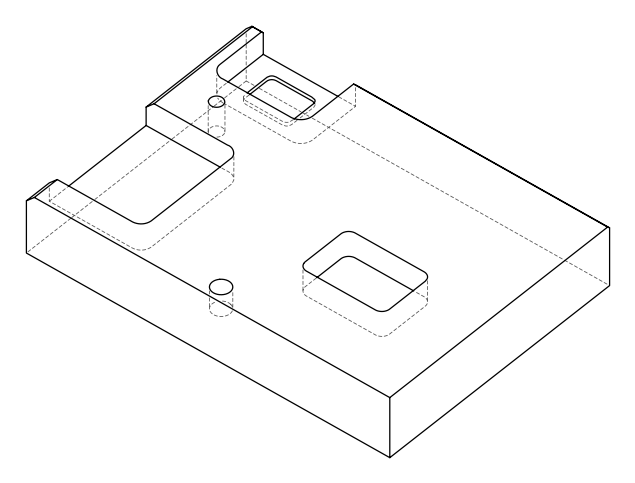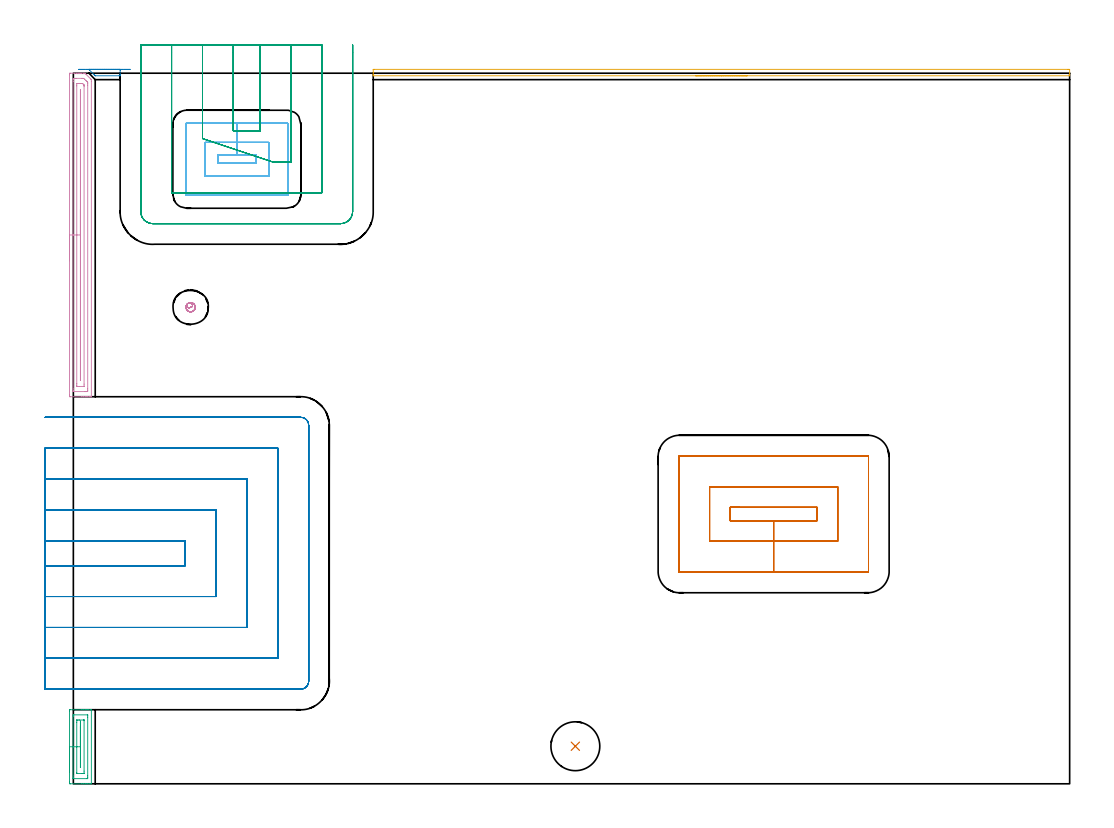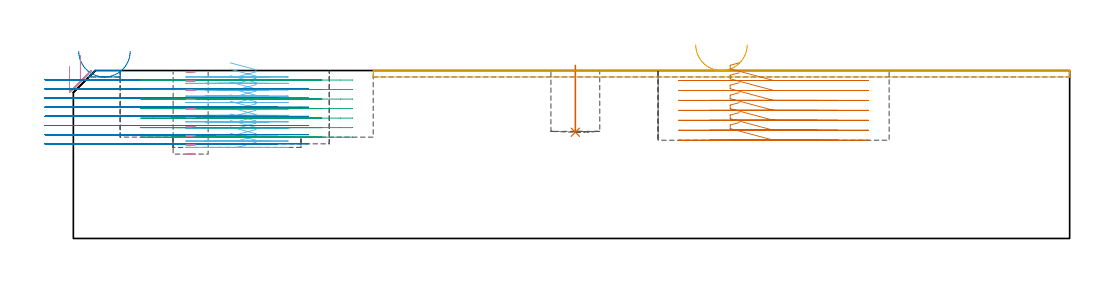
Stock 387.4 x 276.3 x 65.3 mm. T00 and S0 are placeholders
(PLAN: 10 operations, 4 tool changes, 61 min)
(1 INDEXABLE_INSERT_DRILL_BLIND_HOLE_FROM_SOLID | STEP1POCKET | NXT0302_009 | 0.11 min | 6731 mm3)
(2 AREA_MILL | FG_CHAMFER_SURFACE | UGT0205_001 | 0.24 min | 51 mm3)
(3 AREA_MILL_1 | FG_CHAMFER_SURFACE_1 | UGT0205_001 | 1.07 min | 1247 mm3)
(4 AREA_MILL_2 | FG_CHAMFER_SURFACE_2 | UGT0205_001 | 4.16 min | 4704 mm3)
(5 AREA_MILL_3 | FG_CHAMFER_SURFACE_3 | UGT0205_001 | 2.32 min | 853 mm3)
(6 MILL_RECTANGULAR_POCKET | POCKET_RECTANGULAR_STRAIGHT | NXT0201_013 | Follow Part, ap 2.5, ae 75% | 7.29 min | 55999 mm3)
(7 MILL_RECTANGULAR_POCKET_1 | POCKET_RECTANGULAR_STRAIGHT_1 | UGT0201_008 | Follow Part, ap 4, ae 75% | 7.46 min | 147387 mm3)
(8 MILL_SLOT | SLOT_PARTIAL_RECTANGULAR | UGT0201_008 | Follow Part, ap 4, ae 75% | 25.04 min | 343225 mm3)
(9 MILL_SLOT_1 | SLOT_PARTIAL_RECTANGULAR_1 | UGT0201_008 | Follow Part, ap 4, ae 75% | 12.55 min | 119151 mm3)
(10 MILL_BLIND_HOLE_FROM_SOLID_MATERIAL | STEP1POCKET_1 | NXT0201_013 | Spiral | 0.72 min | 4740 mm3)
(TOOL NXT0302_009 | Index. Insert Drill 19mm [880-D1900L25-05] | D19 PA176 FL95 Z2)
(TOOL UGT0205_001 | Chamfer Mill 20 x 3 x 45 deg. | D20 FL50 Z2)
(TOOL NXT0201_013 | ENDMILL 10mm | D10 FL30 Z4)
(TOOL UGT0201_008 | End Mill 16 mm | D16 FL32 Z4)
(OP 1 INDEXABLE_INSERT_DRILL_BLIND_HOLE_FROM_SOLID)
G17 G21 G94 G90
T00 M6
G54
G17 G0 G90 X195.2 Y14.6 S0 M3
G43 Z75.3 H1
G94 G81 G98 Z41.3 F250. R67.3
G80
M5
M2
(OP 2 AREA_MILL)
G17 G21 G94 G90
T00 M6
G54
G17 G0 G90 X2.1 Y277.8 S1061 M3
G43 Z75.3 H0
Z72.8
G94 G1 X2.138 Z71.928 F250.
X2.252 Z71.063
X2.441 Z70.212
X2.703 Z69.38
X3.037 Z68.574
X3.44 Z67.8
X3.908 Z67.064
X4.44 Z66.372
X5.029 Z65.729
X5.672 Z65.139
X6.364 Z64.608
X7.1 Z64.14
X7.874 Z63.737
X8.68 Z63.403
X9.512 Z63.141
X10.363 Z62.952
X11.228 Z62.838
X12.1 Z62.8
X17.429
X17.804 Y277.799 Z62.801
X17.989 Y277.797 Z62.803
X18.193 Y277.793 Z62.807
X18.2 Y277.426 Z63.174
Y275.674 Z64.925
X18.199 Y275.637 Z64.962
X18.19 Y275.307 Z65.293
X17.804 Y275.3 Z65.3
X8.59
X8.506 Y275.304 Z65.29
X8.448 Y275.354 Z65.243
X8.1 Y275.7 Z64.9
X6.308 Y277.492 Z63.108
X6.104 Y277.7 Z62.899
X6.019 Y277.792 Z62.804
X6.104 Y277.8 Z62.8
X6.139
X12.1
X12.972 Z62.838
X13.836 Z62.952
X14.688 Z63.141
X15.52 Z63.403
X16.326 Z63.737
X17.1 Z64.14
X17.836 Z64.608
X18.528 Z65.14
X19.171 Z65.729
X19.76 Z66.372
X20.291 Z67.064
X20.76 Z67.8
X21.163 Z68.574
X21.497 Z69.38
X21.759 Z70.212
X21.948 Z71.063
X22.062 Z71.928
X22.1 Z72.8
G0 Z75.3
M5
M2
(OP 3 AREA_MILL_1)
G17 G21 G94 G90
T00 M6
G54
G17 G0 G90 X-1.5 Y4.4 S1061 M3
G43 Z75.3 H0
Z66.8
G94 G1 Y4.438 Z65.928 F250.
Y4.552 Z65.064
Y4.741 Z64.212
Y5.003 Z63.38
Y5.337 Z62.574
Y5.74 Z61.8
Y6.208 Z61.064
Y6.74 Z60.372
Y7.329 Z59.729
Y7.972 Z59.14
Y8.664 Z58.608
Y9.4 Z58.14
Y10.174 Z57.737
Y10.98 Z57.403
Y11.812 Z57.141
Y12.664 Z56.952
Y13.528 Z56.838
Y14.4 Z56.8
Y28.213
X-1.498 Y28.542 Z56.801
X-1.493 Y28.79 Z56.804
X-1.176 Y28.8 Z57.121
X3.186 Z61.48
X3.781 Z62.079
X4.059 Z62.355
X4.654 Z62.951
X4.931 Z63.227
X5.485 Z63.785
X5.803 Z64.103
X6.794 Z65.093
X6.898 Y28.798 Z65.19
X6.997 Y28.79 Z65.288
X7. Y28.658 Z65.3
Y0.141
X7.005 Y0.01 Z65.295
X6.898 Y0.002 Z65.19
X6.794 Y0. Z65.093
X6.121 Z64.42
X5.485 Z63.785
X4.931 Z63.227
X4.654 Z62.95
X4.059 Z62.355
X3.781 Z62.079
X3.186 Z61.48
X-1.095 Z57.202
X-1.176 Y0.001 Z57.121
X-1.493 Y0.01 Z56.804
X-1.498 Y0.258 Z56.801
X-1.5 Y0.587 Z56.8
Y0.918
Y14.4
X-0.086 Z58.214
X-0.085 Y26.207 Z58.215
X-0.083 Y26.431 Z58.217
X-0.079 Y26.763 Z58.221
X-0.069 Y26.79 Z58.231
X-0.009 Y26.794 Z58.291
X0.087 Y26.798 Z58.387
X0.208 Y26.8 Z58.508
X5.443 Y26.799 Z63.743
X5.549 Y26.794 Z63.849
X5.569 Y26.79 Z63.869
X5.579 Y26.784 Z63.879
X5.581 Y26.763 Z63.881
X5.584 Y26.654 Z63.884
X5.585 Y26.431 Z63.885
X5.586 Y25.762 Z63.886
Y3.261
X5.585 Y2.593 Z63.885
X5.583 Y2.37 Z63.883
X5.579 Y2.037 Z63.879
X5.569 Y2.01 Z63.869
X5.509 Y2.006 Z63.809
X5.413 Y2.002 Z63.713
X5.292 Y2. Z63.592
X0.057 Y2.001 Z58.357
X-0.049 Y2.006 Z58.251
X-0.069 Y2.01 Z58.231
X-0.079 Y2.016 Z58.221
X-0.081 Y2.037 Z58.219
X-0.084 Y2.146 Z58.216
X-0.085 Y2.37 Z58.215
X-0.086 Y3.038 Z58.214
Y14.4
X1.328 Z59.628
X1.329 Y23.872 Z59.629
X1.332 Y24.648 Z59.632
X1.334 Y24.758 Z59.634
X1.337 Y24.79 Z59.637
X1.368 Y24.793 Z59.668
X1.441 Y24.796 Z59.741
X2.165 Y24.8 Z60.465
X2.314 Z60.614
X3.91 Z62.21
X4.059 Y24.799 Z62.359
X4.108 Y24.797 Z62.408
X4.147 Y24.792 Z62.447
X4.165 Y24.787 Z62.465
X4.166 Y24.763 Z62.466
X4.17 Y24.648 Z62.47
X4.171 Y24.533 Z62.471
Y4.928
X4.168 Y4.152 Z62.468
X4.166 Y4.042 Z62.466
X4.163 Y4.01 Z62.463
X4.132 Y4.007 Z62.432
X4.059 Y4.004 Z62.359
X3.335 Y4. Z61.635
X3.186 Z61.486
X1.59 Z59.89
X1.441 Y4.001 Z59.741
X1.392 Y4.003 Z59.692
X1.353 Y4.008 Z59.653
X1.335 Y4.012 Z59.635
X1.334 Y4.037 Z59.634
X1.33 Y4.152 Z59.63
X1.329 Y4.267 Z59.629
X1.328 Y14.4 Z59.628
X2.743 Z61.043
Y21.99
X2.748 Y22.422 Z61.048
X2.751 Y22.508 Z61.051
X2.756 Y22.428 Z61.056
X2.757 Y22.413 Z61.057
Y6.81
X2.752 Y6.378 Z61.052
X2.749 Y6.294 Z61.049
X2.744 Y6.372 Z61.044
X2.743 Y6.387 Z61.043
Y14.4
Y15.272 Z61.081
Y16.136 Z61.195
Y16.988 Z61.383
Y17.82 Z61.646
Y18.626 Z61.98
Y19.4 Z62.382
Y20.136 Z62.851
Y20.828 Z63.382
Y21.471 Z63.972
Y22.06 Z64.615
Y22.592 Z65.307
Y23.06 Z66.043
Y23.463 Z66.817
Y23.797 Z67.622
Y24.059 Z68.454
Y24.248 Z69.306
Y24.362 Z70.171
Y24.4 Z71.043
G0 Z75.3
M5
M2
(OP 4 AREA_MILL_2)
G17 G21 G94 G90
T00 M6
G54
G17 G0 G90 X-1.5 Y203.4 S1061 M3
G43 Z75.3 H0
Z66.8
G94 G1 Y203.438 Z65.928 F250.
Y203.552 Z65.064
Y203.741 Z64.212
Y204.003 Z63.38
Y204.337 Z62.574
Y204.74 Z61.8
Y205.208 Z61.064
Y205.74 Z60.372
Y206.329 Z59.729
Y206.972 Z59.14
Y207.664 Z58.608
Y208.4 Z58.14
Y209.174 Z57.737
Y209.98 Z57.403
Y210.812 Z57.141
Y211.664 Z56.952
Y212.528 Z56.838
Y213.4 Z56.8
Y275.724
X-1.497 Y276.052
X-1.492 Y276.29 Z56.804
X-1.176 Y276.3 Z57.12
X0.569 Z58.863
X1.185 Z59.483
X1.441 Z59.738
X2.058 Z60.354
X2.314 Z60.61
X2.826 Z61.125
X3.186 Z61.485
X3.955 Z62.255
X4.5 Z62.8
X4.529 Y276.271 Z62.829
X4.931 Y275.871 Z63.227
X6.676 Y274.125 Z64.973
X6.858 Y273.943 Z65.154
X6.996 Y273.803 Z65.29
X7. Y273.053 Z65.3
Y150.63
X7.004 Y150.51 Z65.296
X6.906 Y150.502 Z65.198
X6.809 Y150.5 Z65.108
X6.163 Z64.462
X5.443 Z63.743
X4.931 Z63.227
X4.675 Z62.972
X4.059 Z62.355
X3.802 Z62.1
X3.186 Z61.48
X-1.095 Z57.202
X-1.176 Y150.501 Z57.121
X-1.493 Y150.51 Z56.804
X-1.498 Y150.747 Z56.801
X-1.5 Y151.076 Z56.8
Y151.407
Y213.4
X-0.086 Z58.214
Y273.053
X-0.085 Y273.72 Z58.215
X-0.083 Y273.943 Z58.217
X-0.079 Y274.268 Z58.221
X0.229 Y274.291 Z58.529
X0.569 Y274.296 Z58.869
X1.092 Y274.3 Z59.392
X3.186 Y274.299 Z61.486
X3.715 Y274.294 Z62.015
X4.059 Y274.282 Z62.359
X4.404 Y273.943 Z62.704
X4.931 Y273.419 Z63.231
X5.297 Y273.053 Z63.597
X5.422 Y272.925 Z63.722
X5.521 Y272.819 Z63.821
X5.579 Y272.756 Z63.879
X5.58 Y272.718 Z63.88
X5.584 Y272.386 Z63.884
X5.585 Y272.163 Z63.885
X5.586 Y271.494 Z63.886
Y153.747
X5.585 Y153.08 Z63.885
X5.583 Y152.857 Z63.883
X5.579 Y152.532 Z63.879
X5.271 Y152.509 Z63.571
X4.931 Y152.504 Z63.231
X4.408 Y152.5 Z62.708
X0.045 Y152.501 Z58.345
X-0.051 Y152.504 Z58.249
X-0.069 Y152.508 Z58.231
X-0.079 Y152.513 Z58.221
X-0.08 Y152.532 Z58.22
X-0.084 Y152.633 Z58.216
X-0.085 Y152.857 Z58.215
X-0.086 Y153.525 Z58.214
Y213.4
X1.328 Z59.628
Y271.388
X1.33 Y272.163 Z59.63
X1.332 Y272.274 Z59.632
X1.335 Y272.287 Z59.635
X1.342 Y272.291 Z59.642
X1.374 Y272.296 Z59.674
X1.441 Y272.298 Z59.741
X2.179 Y272.3 Z60.479
X3.052 Z61.352
X3.186 Y272.299 Z61.486
X3.321 Y272.297 Z61.621
X3.588 Y272.29 Z61.888
X3.73 Y272.163 Z62.03
X4.059 Y271.838 Z62.359
X4.126 Y271.767 Z62.426
X4.157 Y271.732 Z62.457
X4.164 Y271.617 Z62.464
X4.169 Y271.388 Z62.469
X4.171 Y271.272 Z62.471
Y155.412
X4.17 Y154.637 Z62.47
X4.167 Y154.526 Z62.467
X4.165 Y154.513 Z62.465
X4.158 Y154.509 Z62.458
X4.126 Y154.504 Z62.426
X4.059 Y154.502 Z62.359
X2.314 Y154.5 Z60.614
X1.572 Y154.504 Z59.872
X1.441 Y154.51 Z59.741
X1.335 Y154.531 Z59.635
X1.332 Y154.637 Z59.632
X1.33 Y154.751 Z59.63
X1.329 Y155.528 Z59.629
X1.328 Y155.643 Z59.628
Y213.4
X2.743 Z61.043
Y269.929
X2.744 Y269.943 Z61.044
X2.75 Y269.961 Z61.05
X2.755 Y269.944 Z61.055
X2.757 Y269.93 Z61.057
Y157.293
X2.752 Y156.861 Z61.052
X2.749 Y156.781 Z61.049
X2.744 Y156.856 Z61.044
X2.743 Y156.87 Z61.043
Y213.4
Y214.272 Z61.081
Y215.136 Z61.195
Y215.988 Z61.383
Y216.82 Z61.646
Y217.626 Z61.98
Y218.4 Z62.382
Y219.136 Z62.851
Y219.828 Z63.382
Y220.471 Z63.972
Y221.06 Z64.615
Y221.592 Z65.307
Y222.06 Z66.043
Y222.463 Z66.816
Y222.797 Z67.622
Y223.059 Z68.454
Y223.248 Z69.306
Y223.362 Z70.171
Y223.4 Z71.043
G0 Z75.3
M5
M2
(OP 5 AREA_MILL_3)
G17 G21 G94 G90
T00 M6
G54
G17 G0 G90 X262. Y275.3 S1061 M3
G43 Z75.3 H0
G94 G1 X261.962 Z74.428 F250.
X261.848 Z73.563
X261.659 Z72.712
X261.397 Z71.88
X261.063 Z71.074
X260.66 Z70.3
X260.192 Z69.564
X259.66 Z68.872
X259.071 Z68.229
X258.428 Z67.639
X257.736 Z67.108
X257. Z66.64
X256.226 Z66.237
X255.42 Z65.903
X254.588 Z65.641
X253.736 Z65.452
X252.872 Z65.338
X252. Z65.3
X116.762
X116.61 Y275.303 Z65.288
X116.602 Y275.434 Z65.158
X116.6 Y275.572 Z65.028
Y275.914 Z64.685
Y276.55 Z64.045
Y277.743 Z62.853
X116.603 Y277.791 Z62.805
X116.953 Y277.8 Z62.8
X386.792
X387.048 Y277.798 Z62.802
X387.397 Y277.791 Z62.805
X387.4 Y277.743 Z62.853
Y276.55 Z64.045
Y275.914 Z64.685
Y275.572 Z65.028
Y275.436 Z65.157
X387.39 Y275.303 Z65.288
X387.238 Y275.3 Z65.3
X252.
X251.128 Z65.338
X250.264 Z65.452
X249.412 Z65.641
X248.58 Z65.903
X247.774 Z66.237
X247. Z66.64
X246.264 Z67.108
X245.572 Z67.639
X244.929 Z68.229
X244.34 Z68.872
X243.808 Z69.564
X243.34 Z70.3
X242.937 Z71.074
X242.603 Z71.88
X242.341 Z72.712
X242.152 Z73.563
X242.038 Z74.428
X242. Z75.3
M5
M2
(OP 6 MILL_RECTANGULAR_POCKET)
G17 G21 G94 G90
T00 M6
G54
G17 G0 G90 X61.005 Y241.3 S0 M3
G43 Z75.3 H0
Z68.3
G94 G1 X71. Z65.622 F250.
Y244.4 Z64.791
X63.6 Z62.808
X56.2 F500.
Y241.3
X71.
Y244.4
X63.6
Y249.4
X51.2
Y236.3
X76.
Y249.4
X63.6
Y256.9
X44.1
G3 X43.7 Y256.5 R0.4
G1 Y229.2
G3 X44.1 Y228.8 R0.4
G1 X83.1
G3 X83.5 Y229.2 R0.4
G1 Y256.5
G3 X83.1 Y256.9 R0.4
G1 X63.6
X62.6
G0 X61.005 Y241.3 Z65.808
G1 X71. Z63.13 F250.
Y244.4 Z62.299
X63.6 Z60.317
X56.2 F500.
Y241.3
X71.
Y244.4
X63.6
Y249.4
X51.2
Y236.3
X76.
Y249.4
X63.6
Y256.9
X44.1
G3 X43.7 Y256.5 R0.4
G1 Y229.2
G3 X44.1 Y228.8 R0.4
G1 X83.1
G3 X83.5 Y229.2 R0.4
G1 Y256.5
G3 X83.1 Y256.9 R0.4
G1 X63.6
X62.6
G0 X61.005 Y241.3 Z63.317
G1 X71. Z60.638 F250.
Y244.4 Z59.808
X63.6 Z57.825
X56.2 F500.
Y241.3
X71.
Y244.4
X63.6
Y249.4
X51.2
Y236.3
X76.
Y249.4
X63.6
Y256.9
X44.1
G3 X43.7 Y256.5 R0.4
G1 Y229.2
G3 X44.1 Y228.8 R0.4
G1 X83.1
G3 X83.5 Y229.2 R0.4
G1 Y256.5
G3 X83.1 Y256.9 R0.4
G1 X63.6
X62.6
G0 X61.005 Y241.3 Z60.825
G1 X71. Z58.147 F250.
Y244.4 Z57.316
X63.6 Z55.333
X56.2 F500.
Y241.3
X71.
Y244.4
X63.6
Y249.4
X51.2
Y236.3
X76.
Y249.4
X63.6
Y256.9
X44.1
G3 X43.7 Y256.5 R0.4
G1 Y229.2
G3 X44.1 Y228.8 R0.4
G1 X83.1
G3 X83.5 Y229.2 R0.4
G1 Y256.5
G3 X83.1 Y256.9 R0.4
G1 X63.6
X62.6
G0 X61.005 Y241.3 Z58.333
G1 X71. Z55.655 F250.
Y244.4 Z54.824
X63.6 Z52.842
X56.2 F500.
Y241.3
X71.
Y244.4
X63.6
Y249.4
X51.2
Y236.3
X76.
Y249.4
X63.6
Y256.9
X44.1
G3 X43.7 Y256.5 R0.4
G1 Y229.2
G3 X44.1 Y228.8 R0.4
G1 X83.1
G3 X83.5 Y229.2 R0.4
G1 Y256.5
G3 X83.1 Y256.9 R0.4
G1 X63.6
X62.6
G0 X61.005 Y241.3 Z55.842
G1 X71. Z53.163 F250.
Y244.4 Z52.333
X63.6 Z50.35
X56.2 F500.
Y241.3
X71.
Y244.4
X63.6
Y249.4
X51.2
Y236.3
X76.
Y249.4
X63.6
Y256.9
X44.1
G3 X43.7 Y256.5 R0.4
G1 Y229.2
G3 X44.1 Y228.8 R0.4
G1 X83.1
G3 X83.5 Y229.2 R0.4
G1 Y256.5
G3 X83.1 Y256.9 R0.4
G1 X63.6
X62.6
G0 X61.005 Y241.3 Z53.35
G1 X71. Z50.672 F250.
Y244.4 Z49.841
X63.6 Z47.858
X56.2 F500.
Y241.3
X71.
Y244.4
X63.6
Y249.4
X51.2
Y236.3
X76.
Y249.4
X63.6
Y256.9
X44.1
G3 X43.7 Y256.5 R0.4
G1 Y229.2
G3 X44.1 Y228.8 R0.4
G1 X83.1
G3 X83.5 Y229.2 R0.4
G1 Y256.5
G3 X83.1 Y256.9 R0.4
G1 X63.6
X62.6
G0 X61.005 Y241.3 Z50.858
G1 X71. Z48.18 F250.
Y244.4 Z47.349
X63.6 Z45.367
X56.2 F500.
Y241.3
X71.
Y244.4
X63.6
Y249.4
X51.2
Y236.3
X76.
Y249.4
X63.6
Y256.9
X44.1
G3 X43.7 Y256.5 R0.4
G1 Y229.2
G3 X44.1 Y228.8 R0.4
G1 X83.1
G3 X83.5 Y229.2 R0.4
G1 Y256.5
G3 X83.1 Y256.9 R0.4
G1 X63.6
X62.6
G0 X61.005 Y241.3 Z48.367
G1 X71. Z45.688 F250.
Y244.4 Z44.858
X63.6 Z42.875
X56.2 F500.
Y241.3
X71.
Y244.4
X63.6
Y249.4
X51.2
Y236.3
X76.
Y249.4
X63.6
Y256.9
X44.1
G3 X43.7 Y256.5 R0.4
G1 Y229.2
G3 X44.1 Y228.8 R0.4
G1 X83.1
G3 X83.5 Y229.2 R0.4
G1 Y256.5
G3 X83.1 Y256.9 R0.4
G1 X63.6
X62.6
G0 X61.005 Y241.3 Z45.875
G1 X71. Z43.197 F250.
Y244.4 Z42.366
X63.6 Z40.383
X56.2 F500.
Y241.3
X71.
Y244.4
X63.6
Y249.4
X51.2
Y236.3
X76.
Y249.4
X63.6
Y256.9
X44.1
G3 X43.7 Y256.5 R0.4
G1 Y229.2
G3 X44.1 Y228.8 R0.4
G1 X83.1
G3 X83.5 Y229.2 R0.4
G1 Y256.5
G3 X83.1 Y256.9 R0.4
G1 X63.6
X62.6
G0 X61.005 Y241.3 Z43.383
G1 X71. Z40.705 F250.
Y244.4 Z39.874
X63.6 Z37.892
X56.2 F500.
Y241.3
X71.
Y244.4
X63.6
Y249.4
X51.2
Y236.3
X76.
Y249.4
X63.6
Y256.9
X44.1
G3 X43.7 Y256.5 R0.4
G1 Y229.2
G3 X44.1 Y228.8 R0.4
G1 X83.1
G3 X83.5 Y229.2 R0.4
G1 Y256.5
G3 X83.1 Y256.9 R0.4
G1 X63.6
X62.6
G0 X61.005 Y241.3 Z40.892
G1 X71. Z38.213 F250.
Y244.4 Z37.383
X63.6 Z35.4
X56.2 F500.
Y241.3
X71.
Y244.4
X63.6
Y249.4
X51.2
Y236.3
X76.
Y249.4
X63.6
Y256.9
X44.1
G3 X43.7 Y256.5 R0.4
G1 Y229.2
G3 X44.1 Y228.8 R0.4
G1 X83.1
G3 X83.5 Y229.2 R0.4
G1 Y256.5
G3 X83.1 Y256.9 R0.4
G1 X63.6
X62.6
G0 Z75.3
M5
M2
(OP 7 MILL_RECTANGULAR_POCKET_1)
G17 G21 G94 G90
T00 M6
G54
G17 G0 G90 X258.944 Y107.5 S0 M3
G43 Z75.3 H0
Z68.3
G94 G1 X255.4 Z67.35 F250.
Y102.3 Z65.957
X272.3 Z61.428
X289.2 F500.
Y107.5
X255.4
Y102.3
X272.3
Y94.3
X297.2
Y115.5
X247.4
Y94.3
X272.3
Y82.3
X308.9
G3 X309.2 Y82.6 R0.3
G1 Y127.2
G3 X308.9 Y127.5 R0.3
G1 X235.7
G3 X235.4 Y127.2 R0.3
G1 Y82.6
G3 X235.7 Y82.3 R0.3
G1 X272.3
X273.3
G0 X258.944 Y107.5 Z64.428
G1 X255.4 Z63.479 F250.
Y102.3 Z62.085
X272.3 Z57.557
X289.2 F500.
Y107.5
X255.4
Y102.3
X272.3
Y94.3
X297.2
Y115.5
X247.4
Y94.3
X272.3
Y82.3
X308.9
G3 X309.2 Y82.6 R0.3
G1 Y127.2
G3 X308.9 Y127.5 R0.3
G1 X235.7
G3 X235.4 Y127.2 R0.3
G1 Y82.6
G3 X235.7 Y82.3 R0.3
G1 X272.3
X273.3
G0 X258.944 Y107.5 Z60.557
G1 X255.4 Z59.607 F250.
Y102.3 Z58.214
X272.3 Z53.686
X289.2 F500.
Y107.5
X255.4
Y102.3
X272.3
Y94.3
X297.2
Y115.5
X247.4
Y94.3
X272.3
Y82.3
X308.9
G3 X309.2 Y82.6 R0.3
G1 Y127.2
G3 X308.9 Y127.5 R0.3
G1 X235.7
G3 X235.4 Y127.2 R0.3
G1 Y82.6
G3 X235.7 Y82.3 R0.3
G1 X272.3
X273.3
G0 X258.944 Y107.5 Z56.686
G1 X255.4 Z55.736 F250.
Y102.3 Z54.343
X272.3 Z49.814
X289.2 F500.
Y107.5
X255.4
Y102.3
X272.3
Y94.3
X297.2
Y115.5
X247.4
Y94.3
X272.3
Y82.3
X308.9
G3 X309.2 Y82.6 R0.3
G1 Y127.2
G3 X308.9 Y127.5 R0.3
G1 X235.7
G3 X235.4 Y127.2 R0.3
G1 Y82.6
G3 X235.7 Y82.3 R0.3
G1 X272.3
X273.3
G0 X258.944 Y107.5 Z52.814
G1 X255.4 Z51.865 F250.
Y102.3 Z50.471
X272.3 Z45.943
X289.2 F500.
Y107.5
X255.4
Y102.3
X272.3
Y94.3
X297.2
Y115.5
X247.4
Y94.3
X272.3
Y82.3
X308.9
G3 X309.2 Y82.6 R0.3
G1 Y127.2
G3 X308.9 Y127.5 R0.3
G1 X235.7
G3 X235.4 Y127.2 R0.3
G1 Y82.6
G3 X235.7 Y82.3 R0.3
G1 X272.3
X273.3
G0 X258.944 Y107.5 Z48.943
G1 X255.4 Z47.993 F250.
Y102.3 Z46.6
X272.3 Z42.071
X289.2 F500.
Y107.5
X255.4
Y102.3
X272.3
Y94.3
X297.2
Y115.5
X247.4
Y94.3
X272.3
Y82.3
X308.9
G3 X309.2 Y82.6 R0.3
G1 Y127.2
G3 X308.9 Y127.5 R0.3
G1 X235.7
G3 X235.4 Y127.2 R0.3
G1 Y82.6
G3 X235.7 Y82.3 R0.3
G1 X272.3
X273.3
G0 X258.944 Y107.5 Z45.071
G1 X255.4 Z44.122 F250.
Y102.3 Z42.728
X272.3 Z38.2
X289.2 F500.
Y107.5
X255.4
Y102.3
X272.3
Y94.3
X297.2
Y115.5
X247.4
Y94.3
X272.3
Y82.3
X308.9
G3 X309.2 Y82.6 R0.3
G1 Y127.2
G3 X308.9 Y127.5 R0.3
G1 X235.7
G3 X235.4 Y127.2 R0.3
G1 Y82.6
G3 X235.7 Y82.3 R0.3
G1 X272.3
X273.3
G0 Z75.3
M5
M2
(OP 8 MILL_SLOT)
G17 G21 G94 G90
T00 M6
G54
G17 G0 G90 X-11. Y84.8 S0 M3
G43 Z75.3 H0
Z61.737
G94 G1 X-8. F250.
X43.5 F500.
Y94.5
X-8.
X-11. F250.
Y72.8
X-8.
X55.5 F500.
Y106.5
X-8.
X-11. F250.
Y60.8
X-8.
X67.5 F500.
Y118.5
X-8.
X-11. F250.
Y48.8
X-8.
X79.5 F500.
Y130.5
X-8.
X-11. F250.
Y36.8
X-8.
X88.4 F500.
G3 X91.5 Y39.9 R3.1
G1 Y139.4
G3 X88.4 Y142.5 R3.1
G1 X-8.
X-11. F250.
G0 Y84.8 Z58.175
G1 X-8.
X43.5 F500.
Y94.5
X-8.
X-11. F250.
Y72.8
X-8.
X55.5 F500.
Y106.5
X-8.
X-11. F250.
Y60.8
X-8.
X67.5 F500.
Y118.5
X-8.
X-11. F250.
Y48.8
X-8.
X79.5 F500.
Y130.5
X-8.
X-11. F250.
Y36.8
X-8.
X88.4 F500.
G3 X91.5 Y39.9 R3.1
G1 Y139.4
G3 X88.4 Y142.5 R3.1
G1 X-8.
X-11. F250.
G0 Y84.8 Z54.612
G1 X-8.
X43.5 F500.
Y94.5
X-8.
X-11. F250.
Y72.8
X-8.
X55.5 F500.
Y106.5
X-8.
X-11. F250.
Y60.8
X-8.
X67.5 F500.
Y118.5
X-8.
X-11. F250.
Y48.8
X-8.
X79.5 F500.
Y130.5
X-8.
X-11. F250.
Y36.8
X-8.
X88.4 F500.
G3 X91.5 Y39.9 R3.1
G1 Y139.4
G3 X88.4 Y142.5 R3.1
G1 X-8.
X-11. F250.
G0 Y84.8 Z51.05
G1 X-8.
X43.5 F500.
Y94.5
X-8.
X-11. F250.
Y72.8
X-8.
X55.5 F500.
Y106.5
X-8.
X-11. F250.
Y60.8
X-8.
X67.5 F500.
Y118.5
X-8.
X-11. F250.
Y48.8
X-8.
X79.5 F500.
Y130.5
X-8.
X-11. F250.
Y36.8
X-8.
X88.4 F500.
G3 X91.5 Y39.9 R3.1
G1 Y139.4
G3 X88.4 Y142.5 R3.1
G1 X-8.
X-11. F250.
G0 Y84.8 Z47.487
G1 X-8.
X43.5 F500.
Y94.5
X-8.
X-11. F250.
Y72.8
X-8.
X55.5 F500.
Y106.5
X-8.
X-11. F250.
Y60.8
X-8.
X67.5 F500.
Y118.5
X-8.
X-11. F250.
Y48.8
X-8.
X79.5 F500.
Y130.5
X-8.
X-11. F250.
Y36.8
X-8.
X88.4 F500.
G3 X91.5 Y39.9 R3.1
G1 Y139.4
G3 X88.4 Y142.5 R3.1
G1 X-8.
X-11. F250.
G0 Y84.8 Z43.925
G1 X-8.
X43.5 F500.
Y94.5
X-8.
X-11. F250.
Y72.8
X-8.
X55.5 F500.
Y106.5
X-8.
X-11. F250.
Y60.8
X-8.
X67.5 F500.
Y118.5
X-8.
X-11. F250.
Y48.8
X-8.
X79.5 F500.
Y130.5
X-8.
X-11. F250.
Y36.8
X-8.
X88.4 F500.
G3 X91.5 Y39.9 R3.1
G1 Y139.4
G3 X88.4 Y142.5 R3.1
G1 X-8.
X-11. F250.
G0 Y84.8 Z40.362
G1 X-8.
X43.5 F500.
Y94.5
X-8.
X-11. F250.
Y72.8
X-8.
X55.5 F500.
Y106.5
X-8.
X-11. F250.
Y60.8
X-8.
X67.5 F500.
Y118.5
X-8.
X-11. F250.
Y48.8
X-8.
X79.5 F500.
Y130.5
X-8.
X-11. F250.
Y36.8
X-8.
X88.4 F500.
G3 X91.5 Y39.9 R3.1
G1 Y139.4
G3 X88.4 Y142.5 R3.1
G1 X-8.
X-11. F250.
G0 Y84.8 Z36.8
G1 X-8.
X43.5 F500.
Y94.5
X-8.
X-11. F250.
Y72.8
X-8.
X55.5 F500.
Y106.5
X-8.
X-11. F250.
Y60.8
X-8.
X67.5 F500.
Y118.5
X-8.
X-11. F250.
Y48.8
X-8.
X79.5 F500.
Y130.5
X-8.
X-11. F250.
Y36.8
X-8.
X88.4 F500.
G3 X91.5 Y39.9 R3.1
G1 Y139.4
G3 X88.4 Y142.5 R3.1
G1 X-8.
X-11. F250.
G0 Z75.3
M5
M2
(OP 9 MILL_SLOT_1)
G17 G21 G94 G90
T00 M6
G54
G17 G0 G90 X62.2 Y287.3 S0 M3
G43 Z75.3 H0
Z61.6
G94 G1 Y284.3 F250.
Y253.9 F500.
X72.6
Y284.3
Y287.3 F250.
X50.2
Y284.3
Y253.9 F500.
Y250.9 F250.
X77.5 Y241.8 F500.
X80.5 F250.
X84.6 F500.
Y284.3
Y287.3 F250.
X38.2
Y284.3
Y229.8 F500.
X96.6
Y284.3
Y287.3 F250.
X26.2
Y284.3
Y222.5 F500.
G3 X30.9 Y217.8 R4.7
G1 X103.9
G3 X108.6 Y222.5 R4.7
G1 Y284.3
Y287.3 F250.
G0 X62.2 Z57.9
G1 Y284.3
Y253.9 F500.
X72.6
Y284.3
Y287.3 F250.
X50.2
Y284.3
Y253.9 F500.
Y250.9 F250.
X77.5 Y241.8 F500.
X80.5 F250.
X84.6 F500.
Y284.3
Y287.3 F250.
X38.2
Y284.3
Y229.8 F500.
X96.6
Y284.3
Y287.3 F250.
X26.2
Y284.3
Y222.5 F500.
G3 X30.9 Y217.8 R4.7
G1 X103.9
G3 X108.6 Y222.5 R4.7
G1 Y284.3
Y287.3 F250.
G0 X62.2 Z54.2
G1 Y284.3
Y253.9 F500.
X72.6
Y284.3
Y287.3 F250.
X50.2
Y284.3
Y253.9 F500.
Y250.9 F250.
X77.5 Y241.8 F500.
X80.5 F250.
X84.6 F500.
Y284.3
Y287.3 F250.
X38.2
Y284.3
Y229.8 F500.
X96.6
Y284.3
Y287.3 F250.
X26.2
Y284.3
Y222.5 F500.
G3 X30.9 Y217.8 R4.7
G1 X103.9
G3 X108.6 Y222.5 R4.7
G1 Y284.3
Y287.3 F250.
G0 X62.2 Z50.5
G1 Y284.3
Y253.9 F500.
X72.6
Y284.3
Y287.3 F250.
X50.2
Y284.3
Y253.9 F500.
Y250.9 F250.
X77.5 Y241.8 F500.
X80.5 F250.
X84.6 F500.
Y284.3
Y287.3 F250.
X38.2
Y284.3
Y229.8 F500.
X96.6
Y284.3
Y287.3 F250.
X26.2
Y284.3
Y222.5 F500.
G3 X30.9 Y217.8 R4.7
G1 X103.9
G3 X108.6 Y222.5 R4.7
G1 Y284.3
Y287.3 F250.
G0 X62.2 Z46.8
G1 Y284.3
Y253.9 F500.
X72.6
Y284.3
Y287.3 F250.
X50.2
Y284.3
Y253.9 F500.
Y250.9 F250.
X77.5 Y241.8 F500.
X80.5 F250.
X84.6 F500.
Y284.3
Y287.3 F250.
X38.2
Y284.3
Y229.8 F500.
X96.6
Y284.3
Y287.3 F250.
X26.2
Y284.3
Y222.5 F500.
G3 X30.9 Y217.8 R4.7
G1 X103.9
G3 X108.6 Y222.5 R4.7
G1 Y284.3
Y287.3 F250.
G0 X62.2 Z43.1
G1 Y284.3
Y253.9 F500.
X72.6
Y284.3
Y287.3 F250.
X50.2
Y284.3
Y253.9 F500.
Y250.9 F250.
X77.5 Y241.8 F500.
X80.5 F250.
X84.6 F500.
Y284.3
Y287.3 F250.
X38.2
Y284.3
Y229.8 F500.
X96.6
Y284.3
Y287.3 F250.
X26.2
Y284.3
Y222.5 F500.
G3 X30.9 Y217.8 R4.7
G1 X103.9
G3 X108.6 Y222.5 R4.7
G1 Y284.3
Y287.3 F250.
G0 X62.2 Z39.4
G1 Y284.3
Y253.9 F500.
X72.6
Y284.3
Y287.3 F250.
X50.2
Y284.3
Y253.9 F500.
Y250.9 F250.
X77.5 Y241.8 F500.
X80.5 F250.
X84.6 F500.
Y284.3
Y287.3 F250.
X38.2
Y284.3
Y229.8 F500.
X96.6
Y284.3
Y287.3 F250.
X26.2
Y284.3
Y222.5 F500.
G3 X30.9 Y217.8 R4.7
G1 X103.9
G3 X108.6 Y222.5 R4.7
G1 Y284.3
Y287.3 F250.
G0 Z75.3
M5
M2
(OP 10 MILL_BLIND_HOLE_FROM_SOLID_MATERIAL)
G17 G21 G94 G90
T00 M6
G54
G17 G0 G90 X45.6 Y185.3 S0 M3
G43 Z75.3 H0
Z64.75
G94 G3 X46.176 Y186.524 R0.748 F250.
X44.453 Y186.687 R1.224
X44.213 Y184.153 R1.8
X44.453 Y186.687 R-1.8
X44.333 Y185.42 R0.9
X45.6 Y185.3 R0.9
G0 Z61.2
G3 X46.176 Y186.524 R0.748
X44.453 Y186.687 R1.224
X44.213 Y184.153 R1.8
X44.453 Y186.687 R-1.8
X44.333 Y185.42 R0.9
X45.6 Y185.3 R0.9
G0 Z57.65
G3 X46.176 Y186.524 R0.748
X44.453 Y186.687 R1.224
X44.213 Y184.153 R1.8
X44.453 Y186.687 R-1.8
X44.333 Y185.42 R0.9
X45.6 Y185.3 R0.9
G0 Z54.1
G3 X46.176 Y186.524 R0.748
X44.453 Y186.687 R1.224
X44.213 Y184.153 R1.8
X44.453 Y186.687 R-1.8
X44.333 Y185.42 R0.9
X45.6 Y185.3 R0.9
G0 Z50.55
G3 X46.176 Y186.524 R0.748
X44.453 Y186.687 R1.224
X44.213 Y184.153 R1.8
X44.453 Y186.687 R-1.8
X44.333 Y185.42 R0.9
X45.6 Y185.3 R0.9
G0 Z47.
G3 X46.176 Y186.524 R0.748
X44.453 Y186.687 R1.224
X44.213 Y184.153 R1.8
X44.453 Y186.687 R-1.8
X44.333 Y185.42 R0.9
X45.6 Y185.3 R0.9
G0 Z43.45
G3 X46.176 Y186.524 R0.748
X44.453 Y186.687 R1.224
X44.213 Y184.153 R1.8
X44.453 Y186.687 R-1.8
X44.333 Y185.42 R0.9
X45.6 Y185.3 R0.9
G0 Z39.9
G3 X46.176 Y186.524 R0.748
X44.453 Y186.687 R1.224
X44.213 Y184.153 R1.8
X44.453 Y186.687 R-1.8
X44.333 Y185.42 R0.9
X45.6 Y185.3 R0.9
G0 Z36.35
G3 X46.176 Y186.524 R0.748
X44.453 Y186.687 R1.224
X44.213 Y184.153 R1.8
X44.453 Y186.687 R-1.8
X44.333 Y185.42 R0.9
X45.6 Y185.3 R0.9
G0 Z32.8
G3 X46.176 Y186.524 R0.748
X44.453 Y186.687 R1.224
X44.213 Y184.153 R1.8
X44.453 Y186.687 R-1.8
X44.333 Y185.42 R0.9
X45.6 Y185.3 R0.9
G0 Z75.3
M5
M2
